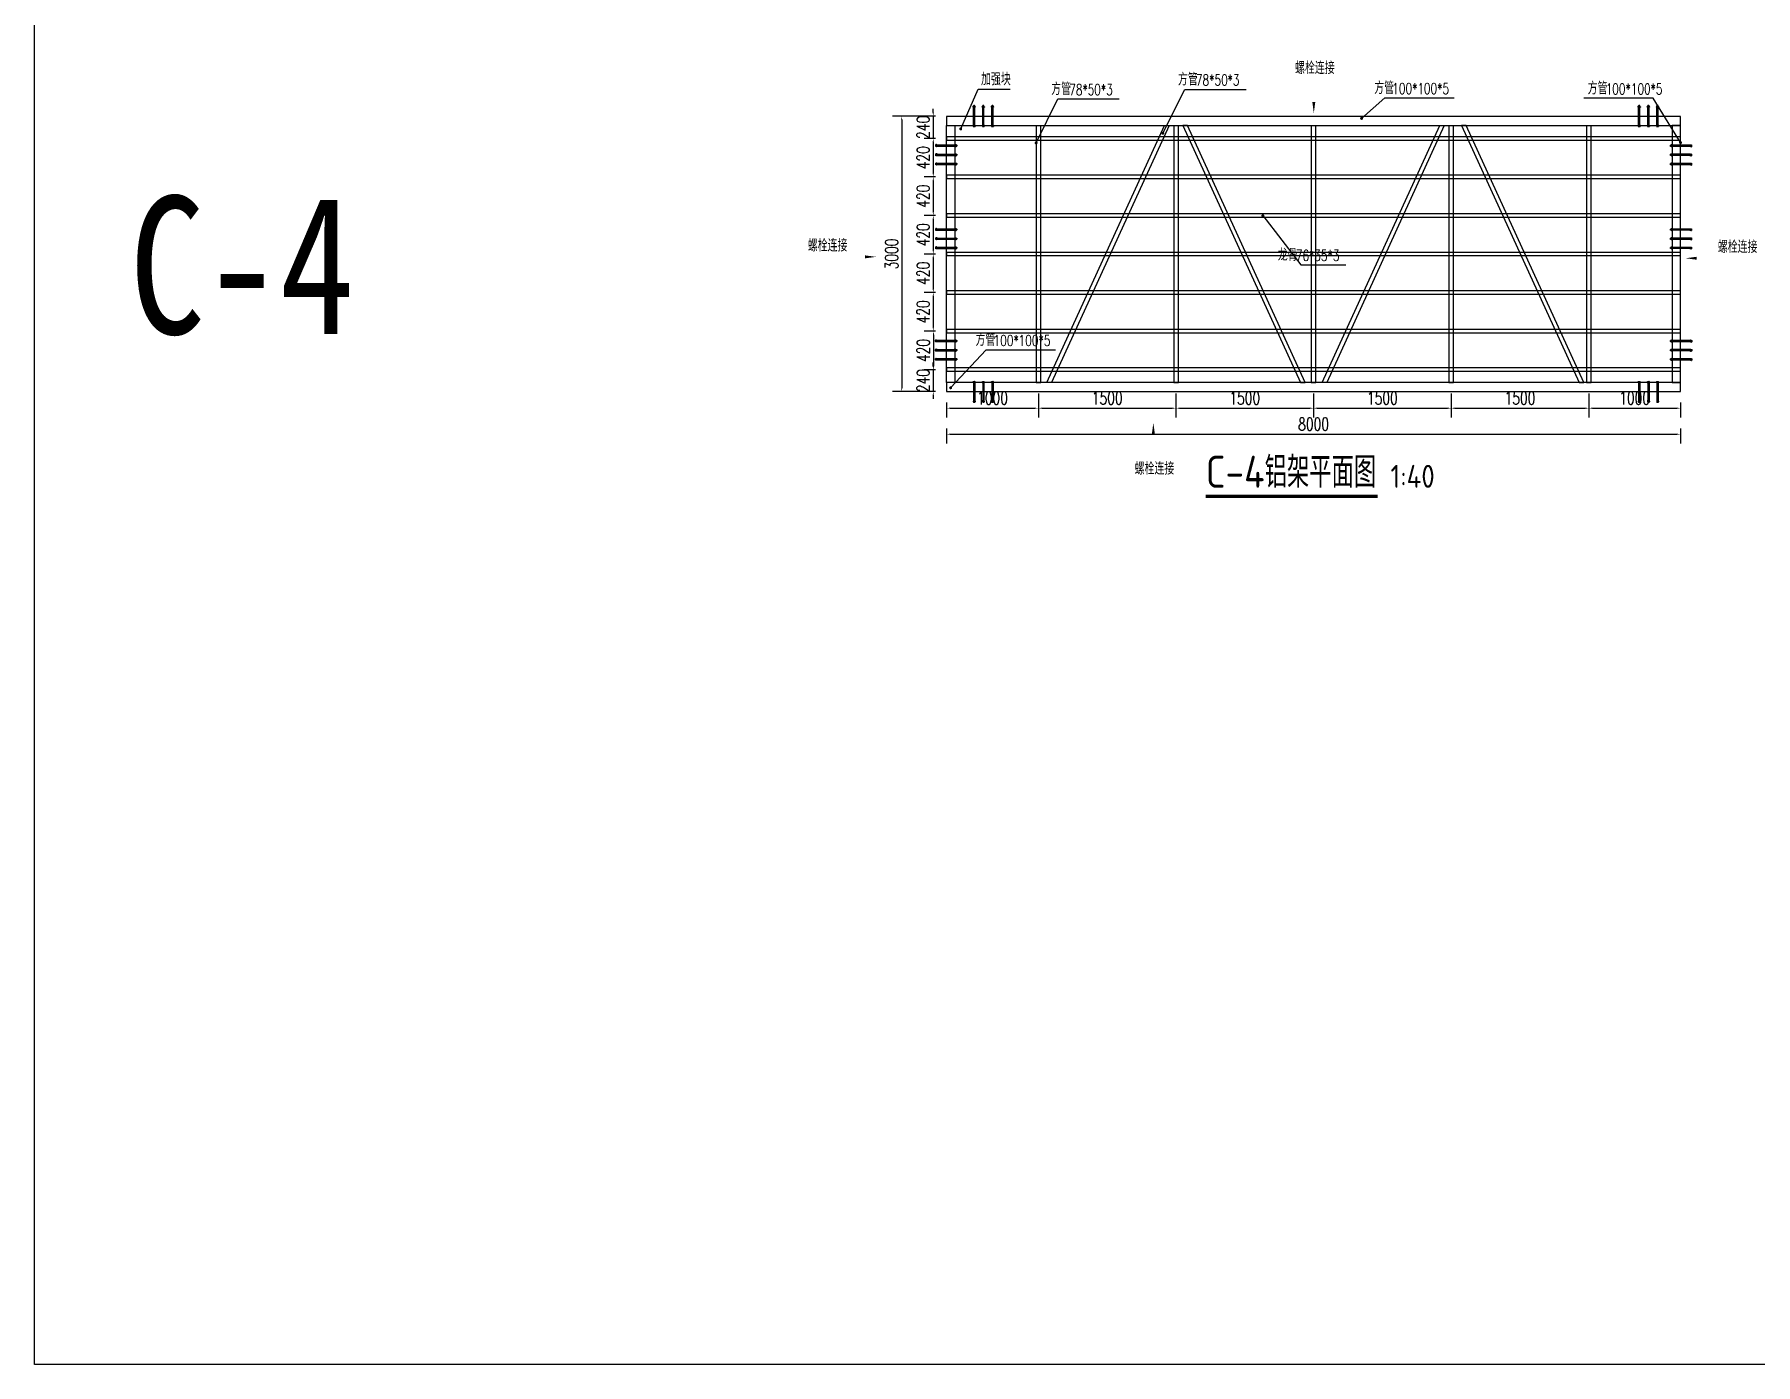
# Model space of a CAD drawing. Extents: x -89702 to 926017, y -610001 to -56924.
# Drawn here: x -18540 to 222, y -610001 to -595506 of the extents above; entities that cross this region are included whole.
import ezdxf

# ---------------------------------------------------------------- set-up
doc = ezdxf.new("R2010")
doc.units = 0
doc.header["$LTSCALE"] = 10
doc.header["$MEASUREMENT"] = 0
for name, color, linetype in [('BJ02', 2, 'Continuous'), ('DIM_LEAD', 3, 'Continuous'), ('DIM_SYMB', 3, 'Continuous'), ('PUB_TEXT', 7, 'Continuous'), ('W-STEEL_FRAME钢架', 3, 'Continuous'), ('W-STEEL_KEEL钢龙骨', 5, 'Continuous'), ('浮箱U槽', 5, 'Continuous'), ('螺栓孔位', 2, 'Continuous'), ('铝合金', 7, 'Continuous')]:
    doc.layers.add(name, color=color, linetype=linetype)
doc.styles.add('_TCH_DIM', font='SIMPLEX', dxfattribs={"bigfont": 'GBCBIG'})
doc.styles.get("Standard").update_dxf_attribs({"font": 'gbenor.shx', "bigfont": 'gbcbig.shx'})
doc.styles.add('STANDARD_T3', font='simplex.shx', dxfattribs={"width": 0.7, "bigfont": 'gbcbig.shx'})
doc.styles.add('黑体', font='simhei.ttf', dxfattribs={"width": 0.8})
doc.dimstyles.new('W&&40', dxfattribs={"dimtxt": 140, "dimasz": 40, "dimexe": 100, "dimexo": 120, "dimgap": 40, "dimtad": 1, "dimdec": 0, "dimzin": 0, "dimdsep": 46, "dimtxsty": 'STANDARD_T3', "dimcen": 0.09, "dimclrd": 1, "dimclre": 1, "dimclrt": 7, "dimazin": 2, "dimtfac": 1, "dimtdec": 0, "dimtix": 1, "dimtmove": 2, "dimatfit": 3, "dimfxl": 0, "dimtolj": 1, "dimtzin": 0, "dimarcsym": 0})

# ---------------------------------------------------------------- blocks, each defined once
blk = doc.blocks.new('*U1944')
at = {"layer": 'W-STEEL_KEEL钢龙骨', "color": 4}
blk.add_lwpolyline([(18, -4000), (18, 4000), (-18, 4000), (-18, -4000)], close=True, dxfattribs=at)
blk = doc.blocks.new('*U1945')
at = {"layer": 'W-STEEL_KEEL钢龙骨', "color": 0, "linetype": 'ByBlock', "lineweight": -2, "transparency": 16777216}
for p in [(0, 0), (420, 0), (840, 0), (1260, 0), (1680, 0), (2100, 0), (2520, 0)]:
    blk.add_blockref('*U1944', p, dxfattribs=at)
blk = doc.blocks.new('C-4')
at = {"layer": 'W-STEEL_FRAME钢架', "color": 1}
for points in [[(584103, 29109), (584103, 29159), (581306, 29159), (581306, 29109)], [(584106, 27759), (584106, 27709), (581306, 28992), (581306, 29042)], [(584103, 27609), (584103, 27659), (581306, 27659), (581306, 27609)], [(581306, 26278), (581306, 26228), (584106, 27510), (584106, 27560)], [(584103, 26110), (584103, 26160), (581306, 26160), (581306, 26110)], [(584106, 24760), (584106, 24710), (581306, 25992), (581306, 26042)], [(584103, 24610), (584103, 24660), (581306, 24660), (581306, 24610)], [(584106, 24471), (584106, 24521), (581306, 23238), (581306, 23188)], [(584103, 23110), (584103, 23160), (581306, 23160), (581306, 23110)]]:
    blk.add_lwpolyline(points, close=True, dxfattribs=at)
at = {"layer": '铝合金', "color": 2}
for points in [[(581306, 22135), (581306, 30135), (581206, 30135), (581206, 22135)], [(584106, 30135), (584106, 30045), (581306, 30045), (581306, 30135)], [(584106, 22135), (584106, 22225), (581306, 22225), (581306, 22135)]]:
    blk.add_lwpolyline(points, close=True, dxfattribs=at)
blk.add_lwpolyline([(584106, 22135), (584206, 22135), (584206, 30135), (584106, 30135), (584106, 22135)], dxfattribs=at)
at = {"layer": 'W-STEEL_KEEL钢龙骨'}
blk.add_blockref('*U1945', (581446, 26135), dxfattribs=at)
blk = doc.blocks.new('*D265')
at = {"layer": 'Defpoints', "color": 0, "transparency": 16777216}
for p in [(-8596, -596398), (-8742, -596639), (-8596, -596639)]:
    blk.add_point(p, dxfattribs=at)
at = {"layer": '浮箱U槽', "color": 1, "lineweight": -2, "transparency": 16777216}
for p, q in [((-8716, -596398), (-8842, -596398)), ((-8742, -596358), (-8742, -596318)), ((-8742, -596398), (-8742, -596639)), ((-8716, -596639), (-8842, -596639)), ((-8742, -596679), (-8742, -596719))]:
    blk.add_line(p, q, dxfattribs=at)
at = {"layer": '浮箱U槽', "color": 1, "transparency": 16777216}
for points in [[(-8748, -596358), (-8735, -596358), (-8742, -596398)], [(-8748, -596679), (-8735, -596679), (-8742, -596639)]]:
    blk.add_solid(points, dxfattribs=at)
at = {"layer": '浮箱U槽', "color": 7, "transparency": 16777216, "insert": (-8852, -596518), "char_height": 140, "attachment_point": 5, "rotation": 90, "style": 'STANDARD_T3'}
blk.add_mtext('\\A1;240', dxfattribs=at)
blk = doc.blocks.new('*D266')
at = {"layer": 'Defpoints', "color": 0, "transparency": 16777216}
for p in [(-8596, -596639), (-8742, -597059), (-8596, -597059)]:
    blk.add_point(p, dxfattribs=at)
at = {"layer": '浮箱U槽', "color": 1, "lineweight": -2, "transparency": 16777216}
for p, q in [((-8716, -596639), (-8842, -596639)), ((-8742, -596679), (-8742, -597019)), ((-8716, -597059), (-8842, -597059))]:
    blk.add_line(p, q, dxfattribs=at)
at = {"layer": '浮箱U槽', "color": 1, "transparency": 16777216}
for points in [[(-8748, -596679), (-8735, -596679), (-8742, -596639)], [(-8748, -597019), (-8735, -597019), (-8742, -597059)]]:
    blk.add_solid(points, dxfattribs=at)
at = {"layer": '浮箱U槽', "color": 7, "transparency": 16777216, "insert": (-8852, -596849), "char_height": 140, "attachment_point": 5, "rotation": 90, "style": 'STANDARD_T3'}
blk.add_mtext('\\A1;420', dxfattribs=at)
blk = doc.blocks.new('*D267')
at = {"layer": 'Defpoints', "color": 0, "transparency": 16777216}
for p in [(-8596, -597059), (-8742, -597479), (-8596, -597479)]:
    blk.add_point(p, dxfattribs=at)
at = {"layer": '浮箱U槽', "color": 1, "lineweight": -2, "transparency": 16777216}
for p, q in [((-8716, -597059), (-8842, -597059)), ((-8742, -597099), (-8742, -597439)), ((-8716, -597479), (-8842, -597479))]:
    blk.add_line(p, q, dxfattribs=at)
at = {"layer": '浮箱U槽', "color": 1, "transparency": 16777216}
for points in [[(-8748, -597099), (-8735, -597099), (-8742, -597059)], [(-8748, -597439), (-8735, -597439), (-8742, -597479)]]:
    blk.add_solid(points, dxfattribs=at)
at = {"layer": '浮箱U槽', "color": 7, "transparency": 16777216, "insert": (-8852, -597269), "char_height": 140, "attachment_point": 5, "rotation": 90, "style": 'STANDARD_T3'}
blk.add_mtext('\\A1;420', dxfattribs=at)
blk = doc.blocks.new('*D268')
at = {"layer": 'Defpoints', "color": 0, "transparency": 16777216}
for p in [(-8596, -597479), (-8742, -597899), (-8596, -597899)]:
    blk.add_point(p, dxfattribs=at)
at = {"layer": '浮箱U槽', "color": 1, "lineweight": -2, "transparency": 16777216}
for p, q in [((-8716, -597479), (-8842, -597479)), ((-8742, -597519), (-8742, -597859)), ((-8716, -597899), (-8842, -597899))]:
    blk.add_line(p, q, dxfattribs=at)
at = {"layer": '浮箱U槽', "color": 1, "transparency": 16777216}
for points in [[(-8748, -597519), (-8735, -597519), (-8742, -597479)], [(-8748, -597859), (-8735, -597859), (-8742, -597899)]]:
    blk.add_solid(points, dxfattribs=at)
at = {"layer": '浮箱U槽', "color": 7, "transparency": 16777216, "insert": (-8852, -597689), "char_height": 140, "attachment_point": 5, "rotation": 90, "style": 'STANDARD_T3'}
blk.add_mtext('\\A1;420', dxfattribs=at)
blk = doc.blocks.new('*D269')
at = {"layer": 'Defpoints', "color": 0, "transparency": 16777216}
for p in [(-8596, -597899), (-8742, -598319), (-8596, -598319)]:
    blk.add_point(p, dxfattribs=at)
at = {"layer": '浮箱U槽', "color": 1, "lineweight": -2, "transparency": 16777216}
for p, q in [((-8716, -597899), (-8842, -597899)), ((-8742, -597939), (-8742, -598279)), ((-8716, -598319), (-8842, -598319))]:
    blk.add_line(p, q, dxfattribs=at)
at = {"layer": '浮箱U槽', "color": 1, "transparency": 16777216}
for points in [[(-8748, -597939), (-8735, -597939), (-8742, -597899)], [(-8748, -598279), (-8735, -598279), (-8742, -598319)]]:
    blk.add_solid(points, dxfattribs=at)
at = {"layer": '浮箱U槽', "color": 7, "transparency": 16777216, "insert": (-8852, -598109), "char_height": 140, "attachment_point": 5, "rotation": 90, "style": 'STANDARD_T3'}
blk.add_mtext('\\A1;420', dxfattribs=at)
blk = doc.blocks.new('*D270')
at = {"layer": 'Defpoints', "color": 0, "transparency": 16777216}
for p in [(-8596, -598319), (-8742, -598739), (-8596, -598739)]:
    blk.add_point(p, dxfattribs=at)
at = {"layer": '浮箱U槽', "color": 1, "lineweight": -2, "transparency": 16777216}
for p, q in [((-8716, -598319), (-8842, -598319)), ((-8742, -598359), (-8742, -598699)), ((-8716, -598739), (-8842, -598739))]:
    blk.add_line(p, q, dxfattribs=at)
at = {"layer": '浮箱U槽', "color": 1, "transparency": 16777216}
for points in [[(-8748, -598359), (-8735, -598359), (-8742, -598319)], [(-8748, -598699), (-8735, -598699), (-8742, -598739)]]:
    blk.add_solid(points, dxfattribs=at)
at = {"layer": '浮箱U槽', "color": 7, "transparency": 16777216, "insert": (-8852, -598529), "char_height": 140, "attachment_point": 5, "rotation": 90, "style": 'STANDARD_T3'}
blk.add_mtext('\\A1;420', dxfattribs=at)
blk = doc.blocks.new('*D271')
at = {"layer": 'Defpoints', "color": 0, "transparency": 16777216}
for p in [(-8596, -598739), (-8740, -599159), (-8596, -599159)]:
    blk.add_point(p, dxfattribs=at)
at = {"layer": '浮箱U槽', "color": 1, "lineweight": -2, "transparency": 16777216}
for p, q in [((-8716, -598739), (-8840, -598739)), ((-8740, -598779), (-8740, -599119)), ((-8716, -599159), (-8840, -599159))]:
    blk.add_line(p, q, dxfattribs=at)
at = {"layer": '浮箱U槽', "color": 1, "transparency": 16777216}
for points in [[(-8746, -598779), (-8733, -598779), (-8740, -598739)], [(-8746, -599119), (-8733, -599119), (-8740, -599159)]]:
    blk.add_solid(points, dxfattribs=at)
at = {"layer": '浮箱U槽', "color": 7, "transparency": 16777216, "insert": (-8850, -598949), "char_height": 140, "attachment_point": 5, "rotation": 90, "style": 'STANDARD_T3'}
blk.add_mtext('\\A1;420', dxfattribs=at)
blk = doc.blocks.new('*D272')
at = {"layer": 'Defpoints', "color": 0, "transparency": 16777216}
for p in [(-8596, -599159), (-8742, -599398), (-8596, -599398)]:
    blk.add_point(p, dxfattribs=at)
at = {"layer": '浮箱U槽', "color": 1, "lineweight": -2, "transparency": 16777216}
for p, q in [((-8742, -599119), (-8742, -599079)), ((-8716, -599159), (-8842, -599159)), ((-8742, -599159), (-8742, -599398)), ((-8716, -599398), (-8842, -599398)), ((-8742, -599438), (-8742, -599478))]:
    blk.add_line(p, q, dxfattribs=at)
at = {"layer": '浮箱U槽', "color": 1, "transparency": 16777216}
for points in [[(-8748, -599119), (-8735, -599119), (-8742, -599159)], [(-8748, -599438), (-8735, -599438), (-8742, -599398)]]:
    blk.add_solid(points, dxfattribs=at)
at = {"layer": '浮箱U槽', "color": 7, "transparency": 16777216, "insert": (-8852, -599278), "char_height": 140, "attachment_point": 5, "rotation": 90, "style": 'STANDARD_T3'}
blk.add_mtext('\\A1;240', dxfattribs=at)
blk = doc.blocks.new('*D273')
at = {"layer": 'Defpoints', "color": 0, "transparency": 16777216}
for p in [(-8596, -596398), (-9085, -599398), (-8596, -599398)]:
    blk.add_point(p, dxfattribs=at)
at = {"layer": '浮箱U槽', "color": 1, "lineweight": -2, "transparency": 16777216}
for p, q in [((-8716, -596398), (-9185, -596398)), ((-9085, -596438), (-9085, -599358)), ((-8716, -599398), (-9185, -599398))]:
    blk.add_line(p, q, dxfattribs=at)
at = {"layer": '浮箱U槽', "color": 1, "transparency": 16777216}
for points in [[(-9092, -596438), (-9079, -596438), (-9085, -596398)], [(-9092, -599358), (-9079, -599358), (-9085, -599398)]]:
    blk.add_solid(points, dxfattribs=at)
at = {"layer": '浮箱U槽', "color": 7, "transparency": 16777216, "insert": (-9195, -597898), "char_height": 140, "attachment_point": 5, "rotation": 90, "style": 'STANDARD_T3'}
blk.add_mtext('\\A1;3000', dxfattribs=at)
blk = doc.blocks.new('*D304')
at = {"layer": 'Defpoints', "color": 0, "transparency": 16777216}
for p in [(-8596, -599398), (-7596, -599298), (-7596, -599579)]:
    blk.add_point(p, dxfattribs=at)
at = {"layer": '浮箱U槽', "color": 1, "lineweight": -2, "transparency": 16777216}
for p, q in [((-7596, -599418), (-7596, -599679)), ((-8596, -599518), (-8596, -599679)), ((-8556, -599579), (-7636, -599579))]:
    blk.add_line(p, q, dxfattribs=at)
at = {"layer": '浮箱U槽', "color": 1, "transparency": 16777216}
for points in [[(-8556, -599572), (-8556, -599585), (-8596, -599579)], [(-7636, -599572), (-7636, -599585), (-7596, -599579)]]:
    blk.add_solid(points, dxfattribs=at)
at = {"layer": '浮箱U槽', "color": 7, "transparency": 16777216, "insert": (-8096, -599469), "char_height": 140, "attachment_point": 5, "style": 'STANDARD_T3'}
blk.add_mtext('\\A1;1000', dxfattribs=at)
blk = doc.blocks.new('*D305')
at = {"layer": 'Defpoints', "color": 0, "transparency": 16777216}
for p in [(-7596, -599298), (-6096, -599298), (-6096, -599579)]:
    blk.add_point(p, dxfattribs=at)
at = {"layer": '浮箱U槽', "color": 1, "lineweight": -2, "transparency": 16777216}
for p, q in [((-7596, -599418), (-7596, -599679)), ((-6096, -599418), (-6096, -599679)), ((-7556, -599579), (-6136, -599579))]:
    blk.add_line(p, q, dxfattribs=at)
at = {"layer": '浮箱U槽', "color": 1, "transparency": 16777216}
for points in [[(-7556, -599572), (-7556, -599585), (-7596, -599579)], [(-6136, -599572), (-6136, -599585), (-6096, -599579)]]:
    blk.add_solid(points, dxfattribs=at)
at = {"layer": '浮箱U槽', "color": 7, "transparency": 16777216, "insert": (-6846, -599469), "char_height": 140, "attachment_point": 5, "style": 'STANDARD_T3'}
blk.add_mtext('\\A1;1500', dxfattribs=at)
blk = doc.blocks.new('*D306')
at = {"layer": 'Defpoints', "color": 0, "transparency": 16777216}
for p in [(-6096, -599298), (-4596, -599298), (-4596, -599579)]:
    blk.add_point(p, dxfattribs=at)
at = {"layer": '浮箱U槽', "color": 1, "lineweight": -2, "transparency": 16777216}
for p, q in [((-6096, -599418), (-6096, -599679)), ((-4596, -599418), (-4596, -599679)), ((-6056, -599579), (-4636, -599579))]:
    blk.add_line(p, q, dxfattribs=at)
at = {"layer": '浮箱U槽', "color": 1, "transparency": 16777216}
for points in [[(-6056, -599572), (-6056, -599585), (-6096, -599579)], [(-4636, -599572), (-4636, -599585), (-4596, -599579)]]:
    blk.add_solid(points, dxfattribs=at)
at = {"layer": '浮箱U槽', "color": 7, "transparency": 16777216, "insert": (-5346, -599469), "char_height": 140, "attachment_point": 5, "style": 'STANDARD_T3'}
blk.add_mtext('\\A1;1500', dxfattribs=at)
blk = doc.blocks.new('*D307')
at = {"layer": 'Defpoints', "color": 0, "transparency": 16777216}
for p in [(-4596, -599298), (-3096, -599298), (-3096, -599579)]:
    blk.add_point(p, dxfattribs=at)
at = {"layer": '浮箱U槽', "color": 1, "lineweight": -2, "transparency": 16777216}
for p, q in [((-4596, -599418), (-4596, -599679)), ((-3096, -599418), (-3096, -599679)), ((-4556, -599579), (-3136, -599579))]:
    blk.add_line(p, q, dxfattribs=at)
at = {"layer": '浮箱U槽', "color": 1, "transparency": 16777216}
for points in [[(-4556, -599572), (-4556, -599585), (-4596, -599579)], [(-3136, -599572), (-3136, -599585), (-3096, -599579)]]:
    blk.add_solid(points, dxfattribs=at)
at = {"layer": '浮箱U槽', "color": 7, "transparency": 16777216, "insert": (-3846, -599469), "char_height": 140, "attachment_point": 5, "style": 'STANDARD_T3'}
blk.add_mtext('\\A1;1500', dxfattribs=at)
blk = doc.blocks.new('*D308')
at = {"layer": 'Defpoints', "color": 0, "transparency": 16777216}
for p in [(-3096, -599298), (-1596, -599298), (-1596, -599579)]:
    blk.add_point(p, dxfattribs=at)
at = {"layer": '浮箱U槽', "color": 1, "lineweight": -2, "transparency": 16777216}
for p, q in [((-3096, -599418), (-3096, -599679)), ((-1596, -599418), (-1596, -599679)), ((-3056, -599579), (-1636, -599579))]:
    blk.add_line(p, q, dxfattribs=at)
at = {"layer": '浮箱U槽', "color": 1, "transparency": 16777216}
for points in [[(-3056, -599572), (-3056, -599585), (-3096, -599579)], [(-1636, -599572), (-1636, -599585), (-1596, -599579)]]:
    blk.add_solid(points, dxfattribs=at)
at = {"layer": '浮箱U槽', "color": 7, "transparency": 16777216, "insert": (-2346, -599469), "char_height": 140, "attachment_point": 5, "style": 'STANDARD_T3'}
blk.add_mtext('\\A1;1500', dxfattribs=at)
blk = doc.blocks.new('*D309')
at = {"layer": 'Defpoints', "color": 0, "transparency": 16777216}
for p in [(-1596, -599298), (-596, -599398), (-596, -599579)]:
    blk.add_point(p, dxfattribs=at)
at = {"layer": '浮箱U槽', "color": 1, "lineweight": -2, "transparency": 16777216}
for p, q in [((-1596, -599418), (-1596, -599679)), ((-1556, -599579), (-636, -599579)), ((-596, -599518), (-596, -599679))]:
    blk.add_line(p, q, dxfattribs=at)
at = {"layer": '浮箱U槽', "color": 1, "transparency": 16777216}
for points in [[(-1556, -599572), (-1556, -599585), (-1596, -599579)], [(-636, -599572), (-636, -599585), (-596, -599579)]]:
    blk.add_solid(points, dxfattribs=at)
at = {"layer": '浮箱U槽', "color": 7, "transparency": 16777216, "insert": (-1096, -599469), "char_height": 140, "attachment_point": 5, "style": 'STANDARD_T3'}
blk.add_mtext('\\A1;1000', dxfattribs=at)
blk = doc.blocks.new('*D310')
at = {"layer": 'Defpoints', "color": 0, "transparency": 16777216}
for p in [(-8596, -599679), (-596, -599679), (-596, -599862)]:
    blk.add_point(p, dxfattribs=at)
at = {"layer": '浮箱U槽', "color": 1, "lineweight": -2, "transparency": 16777216}
for p, q in [((-8596, -599799), (-8596, -599962)), ((-596, -599799), (-596, -599962)), ((-8556, -599862), (-636, -599862))]:
    blk.add_line(p, q, dxfattribs=at)
at = {"layer": '浮箱U槽', "color": 1, "transparency": 16777216}
for points in [[(-8556, -599856), (-8556, -599869), (-8596, -599862)], [(-636, -599856), (-636, -599869), (-596, -599862)]]:
    blk.add_solid(points, dxfattribs=at)
at = {"layer": '浮箱U槽', "color": 7, "transparency": 16777216, "insert": (-4596, -599752), "char_height": 140, "attachment_point": 5, "style": 'STANDARD_T3'}
blk.add_mtext('\\A1;8000', dxfattribs=at)
blk = doc.blocks.new('1')
at = {"lineweight": -3}
for p, q in [((-1521938, 1214338), (-1521935, 1214338)), ((-1521938, 1214336), (-1521931, 1214336)), ((-1521938, 1214336), (-1521914, 1214336)), ((-1521936, 1214341), (-1521936, 1214346)), ((-1521936, 1214346), (-1521916, 1214346)), ((-1521935, 1214341), (-1521936, 1214341)), ((-1521934, 1214347), (-1521932, 1214347)), ((-1521933, 1214352), (-1521931, 1214355)), ((-1521933, 1214136), (-1521933, 1214352)), ((-1521919, 1214352), (-1521933, 1214352)), ((-1521932, 1214347), (-1521919, 1214347)), ((-1521932, 1214346), (-1521932, 1214341)), ((-1521921, 1214355), (-1521931, 1214355)), ((-1521919, 1214352), (-1521921, 1214355)), ((-1521919, 1214347), (-1521921, 1214347)), ((-1521921, 1214346), (-1521921, 1214341)), ((-1521919, 1214136), (-1521919, 1214352)), ((-1521917, 1214341), (-1521916, 1214341)), ((-1521914, 1214338), (-1521917, 1214338)), ((-1521916, 1214341), (-1521916, 1214346)), ((-1521938, 1214136), (-1521931, 1214136)), ((-1521938, 1214136), (-1521914, 1214136)), ((-1521938, 1214134), (-1521935, 1214134)), ((-1521935, 1214131), (-1521936, 1214131)), ((-1521936, 1214131), (-1521936, 1214126)), ((-1521936, 1214126), (-1521916, 1214126)), ((-1521934, 1214125), (-1521932, 1214125)), ((-1521932, 1214126), (-1521932, 1214131)), ((-1521932, 1214125), (-1521919, 1214125)), ((-1521921, 1214126), (-1521921, 1214131)), ((-1521919, 1214125), (-1521921, 1214125)), ((-1521914, 1214134), (-1521917, 1214134)), ((-1521917, 1214131), (-1521916, 1214131)), ((-1521916, 1214131), (-1521916, 1214126))]:
    blk.add_line(p, q, dxfattribs=at)
at = {"color": 1}
for p, q in [((-1521936, 1214346), (-1521934, 1214347)), ((-1521919, 1214347), (-1521916, 1214346))]:
    blk.add_line(p, q, dxfattribs=at)
at = {"color": 6, "lineweight": -3}
for p, q in [((-1521931, 1214136), (-1521931, 1214355)), ((-1521921, 1214136), (-1521921, 1214355))]:
    blk.add_line(p, q, dxfattribs=at)
at = {"lineweight": -3}
for points in [[(-1521933, 1214336), (-1521938, 1214336), (-1521938, 1214338), (-1521914, 1214338), (-1521914, 1214336), (-1521919, 1214336)], [(-1521935, 1214338), (-1521935, 1214341), (-1521917, 1214341), (-1521917, 1214338)], [(-1521933, 1214136), (-1521938, 1214136), (-1521938, 1214134), (-1521914, 1214134), (-1521914, 1214136), (-1521919, 1214136)], [(-1521935, 1214134), (-1521935, 1214131), (-1521917, 1214131), (-1521917, 1214134)]]:
    blk.add_lwpolyline(points, dxfattribs=at)
for centre, radius, start, end in [((-1521934, 1214129), 3.22, 223.6028, 316.3972), ((-1521926, 1214140), 14.7, 248.7607, 291.2393), ((-1521919, 1214129), 3.22, 223.6028, 316.3972)]:
    blk.add_arc(centre, radius, start, end, dxfattribs=at)
blk = doc.blocks.new('螺栓孔位')
at = {"layer": '螺栓孔位', "color": 1, "rotation": 270}
for p in [(-1214244, -1521833), (-1214244, -1521933), (-1214244, -1522033)]:
    blk.add_blockref('1', p, dxfattribs=at)

msp = doc.modelspace()

# ---------------------------------------------------------------- linework, layer by layer
at = {"layer": 'BJ02'}
msp.add_lwpolyline([(-18540, -490906.1), (24698.5, -490906.1), (24698.5, -610000.5), (-18540, -610000.5)], close=True, dxfattribs=at)
at = {"layer": 'DIM_LEAD'}
for p, q in [((-8442.8, -596535.7), (-8253.2, -596102.3)), ((-8253.2, -596102.3), (-7902.2, -596102.3)), ((-7620.2, -596687.6), (-7382.3, -596208.7)), ((-7382.3, -596208.7), (-6713.7, -596208.7)), ((-6238.7, -596583.2), (-6000.8, -596104.2)), ((-6000.8, -596104.2), (-5332.1, -596104.2)), ((-4072.6, -596420.9), (-3820, -596197.6)), ((-3820, -596197.6), (-3064.1, -596197.6)), ((-893.9, -596201.3), (-1649.8, -596201.3)), ((-595.8, -596683.7), (-893.9, -596201.3)), ((-5149.3, -597480.3), (-4734.7, -598015.6)), ((-4734.7, -598015.6), (-4243.7, -598015.6)), ((-8552.4, -599356.3), (-8166.1, -598942.8)), ((-8166.1, -598942.8), (-7410.2, -598942.8))]:
    msp.add_line(p, q, dxfattribs=at)
at = {"layer": 'DIM_LEAD', "const_width": 16}
for points in [[(-4078.6, -596426.2, 1), (-4066.6, -596415.7, 1)], [(-8446, -596543.1, 1), (-8439.6, -596528.4, 1)], [(-6242.3, -596590.3, 1), (-6235.1, -596576, 1)], [(-7623.8, -596694.8, 1), (-7616.7, -596680.5, 1)], [(-591.6, -596690.5, 1), (-600, -596676.9, 1)], [(-5154.2, -597474, 1), (-5144.4, -597486.7, 1)], [(-8557.9, -599362.1, 1), (-8546.9, -599350.4, 1)]]:
    msp.add_lwpolyline(points, format="xyb", close=True, dxfattribs=at)
at = {"layer": 'DIM_SYMB'}
for points in [[(-4593.5, -595998.1, 0, 0, 0), (-4593.5, -595998.1, 0, 0, 0), (-4593.5, -595998.1, 0, 0, 0), (-4593.5, -596362.9, 0, 32, 0), (-4593.5, -596242.9, 0, 0, 0)], [(-9851.5, -597929.6, 0, 0, 0), (-9851.5, -597929.6, 0, 0, 0), (-10094.7, -597929.6, 0, 0, 0), (-9365.2, -597929.6, 0, 32, 0), (-9485.2, -597929.6, 0, 0, 0)], [(-54.2, -597944.8, 0, 0, 0), (-54.2, -597944.8, 0, 0, 0), (189, -597944.8, 0, 0, 0), (-540.6, -597944.8, 0, 32, 0), (-420.6, -597944.8, 0, 0, 0)], [(-6342.4, -600102.5, 0, 0, 0), (-6342.4, -600102.5, 0, 0, 0), (-6342.4, -600102.5, 0, 0, 0), (-6342.4, -599737.8, 0, 32, 0), (-6342.4, -599857.8, 0, 0, 0)]]:
    msp.add_lwpolyline(points, format="xyseb", dxfattribs=at)
at = {"layer": 'DIM_SYMB', "const_width": 35}
msp.add_lwpolyline([(-5770.7, -600538.3), (-3897.3, -600538.3)], dxfattribs=at)

# ---------------------------------------------------------------- block references
at = {"layer": 'BJ02', "rotation": 90}
msp.add_blockref('C-4', (21538.8, -1180604.3), dxfattribs=at)
at = {"layer": '螺栓孔位', "rotation": 90}
for p in [(-8202.9, -596390.4), (-952.8, -596390.4)]:
    msp.add_blockref('螺栓孔位', p, dxfattribs=at)
at = {"layer": '螺栓孔位', "xscale": -1}
for p, rotation in [((-8595.2, -596824), 180), ((-8595.2, -597738.2), 180), ((-8597.5, -598952.5), 180), ((-8202.9, -599405.8), 90), ((-952.8, -599405.9), 90)]:
    msp.add_blockref('螺栓孔位', p, dxfattribs=dict(at, rotation=rotation))
for p in [(-595.6, -596812), (-595.6, -597726.2), (-593.3, -598940.5)]:
    msp.add_blockref('螺栓孔位', p, dxfattribs=at)

# ---------------------------------------------------------------- texts
at = {"layer": 'PUB_TEXT', "color": 7, "style": '_TCH_DIM'}
for s, p in [('螺栓连接', (-4797.7, -595937.7)), ('加强块', (-8221.3, -596060.3)), ('方管', (-7456.2, -596166.7)), ('方管', (-6074.7, -596062.2)), ('方管', (-3934.7, -596155.6)), ('方管', (-1607.8, -596159.3)), ('螺栓连接', (-10109.3, -597872)), ('螺栓连接', (-188.8, -597887.2)), ('龙骨', (-4986.3, -597973.6)), ('方管', (-8280.8, -598900.8)), ('螺栓连接', (-6546.5, -600303))]:
    msp.add_text(s, height=135.04, dxfattribs=at).set_placement(p)
at = {"layer": 'PUB_TEXT', "color": 7, "style": '_TCH_DIM', "width": 0.705882}
for s, p in [('78*50*3', (-7259.7, -596166.7)), ('78*50*3', (-5878.1, -596062.2)), ('100*100*5', (-3738.1, -596155.6)), ('100*100*5', (-1411.2, -596159.3)), ('76*35*3', (-4789.7, -597973.6)), ('100*100*5', (-8084.2, -598900.8))]:
    msp.add_text(s, height=119, dxfattribs=at).set_placement(p)
at = {"layer": 'PUB_TEXT', "style": '黑体', "width": 0.8}
msp.add_text('C-4', height=1502.11, dxfattribs=at).set_placement((-17501.9, -598769.9))
at = {"layer": 'PUB_TEXT', "color": 7}
for s, height, p in [('C-4', 350, (-5770.7, -600446)), ('铝架平面图', 337.59, (-5129, -600446)), ('1:40', 250, (-3757.3, -600446))]:
    msp.add_text(s, height=height, dxfattribs=at).set_placement(p)

# ---------------------------------------------------------------- dimensions: what is measured, and where the dimension line sits
at = {"layer": '浮箱U槽'}
for base, p1, p2, picture, middle in [((-9085.5, -599398.1), (-8595.8, -596398.1), (-8595.8, -599398.1), '*D273', (-9195.5, -597898.1)), ((-8741.6696, -596638.5961), (-8595.7905, -596398.1045), (-8595.7905, -596638.5961), '*D265', (-8851.6696, -596518.3503)), ((-8741.7, -597058.6), (-8595.8, -596638.6), (-8595.8, -597058.6), '*D266', (-8851.7, -596848.6)), ((-8741.7, -597478.6), (-8595.8, -597058.6), (-8595.8, -597478.6), '*D267', (-8851.7, -597268.6)), ((-8741.7, -597898.6), (-8595.8, -597478.6), (-8595.8, -597898.6), '*D268', (-8851.7, -597688.6)), ((-8741.7, -598318.6), (-8595.8, -597898.6), (-8595.8, -598318.6), '*D269', (-8851.7, -598108.6)), ((-8741.7, -598738.6), (-8595.8, -598318.6), (-8595.8, -598738.6), '*D270', (-8851.7, -598528.6)), ((-8739.7, -599158.6), (-8595.8, -598738.6), (-8595.8, -599158.6), '*D271', (-8849.7, -598948.6)), ((-8741.6696, -599398.1045), (-8595.7905, -599158.5961), (-8595.7905, -599398.1045), '*D272', (-8851.6696, -599278.3503))]:
    dim = msp.add_linear_dim(base=base, p1=p1, p2=p2, angle=90, dimstyle='W&&40', dxfattribs=at)
    dim.commit()
    dim.dimension.update_dxf_attribs({"geometry": picture, "text_midpoint": middle})
for base, p1, p2, picture, middle in [((-7595.6, -599578.7), (-8595.8, -599398.1), (-7595.6, -599298.1), '*D304', (-8095.7, -599468.7)), ((-6095.6, -599578.7), (-7595.6, -599298.1), (-6095.6, -599298.1), '*D305', (-6845.6, -599468.7)), ((-4595.9, -599578.7), (-6095.6, -599298.1), (-4595.9, -599298.1), '*D306', (-5345.8, -599468.7)), ((-3096, -599578.7), (-4595.9, -599298.1), (-3096, -599298.1), '*D307', (-3846, -599468.7)), ((-1595.9, -599578.7), (-3096, -599298.1), (-1595.9, -599298.1), '*D308', (-2346, -599468.7)), ((-595.8, -599578.7), (-1595.9, -599298.1), (-595.8, -599398.1), '*D309', (-1095.8, -599468.7)), ((-595.8, -599862.2), (-8595.8, -599678.7), (-595.8, -599678.7), '*D310', (-4595.8, -599752.2))]:
    dim = msp.add_linear_dim(base=base, p1=p1, p2=p2, dimstyle='W&&40', dxfattribs=at)
    dim.commit()
    dim.dimension.update_dxf_attribs({"geometry": picture, "text_midpoint": middle})

doc.saveas('drawing.dxf')
